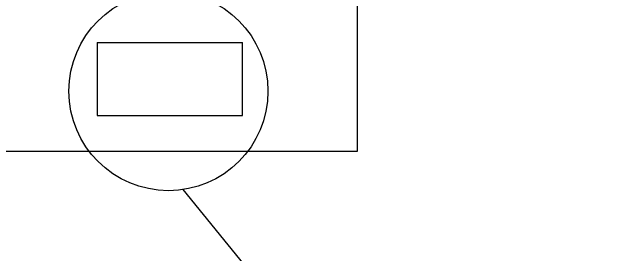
# Model space of a CAD drawing. Header units: millimetres. Extents: x 0 to 10500, y 0 to 7425.
# Drawn here: x 4094 to 5105, y 1450 to 1855 of the extents above; entities that cross this region are included whole.
import ezdxf

# ---------------------------------------------------------------- set-up
doc = ezdxf.new("R2010")
doc.units = ezdxf.units.MM
doc.header["$LTSCALE"] = 577.5
doc.layers.get('0').update_dxf_attribs({"linetype": 'CONTINUOUS'})
doc.layers.add('NOTES3D', color=7, linetype='CONTINUOUS')
doc.styles.get("Standard").update_dxf_attribs({"font": 'txt', "width": 0.85})
doc.dimstyles.get("Standard").update_dxf_attribs({"dimtxt": 3.5, "dimasz": 3.5, "dimexe": 1.5, "dimexo": 1.5, "dimtad": 1, "dimdec": 1, "dimtxsty": 'Standard', "dimblk": '_FILLED', "dimblk1": '_FILLED', "dimblk2": '_FILLED', "dimcen": 0.09, "dimadec": 1, "dimazin": 2, "dimtol": 1, "dimtp": 0.1, "dimtm": 0.1, "dimtfac": 1, "dimtdec": 1, "dimtofl": 0, "dimtmove": 0, "dimatfit": 3, "dimldrblk": '_FILLED', "dimfxl": 1, "dimtolj": 1, "dimarcsym": 0})

# ---------------------------------------------------------------- blocks, each defined once
blk = doc.blocks.new('_FILLED')
at = {"color": 0, "linetype": 'ByBlock'}
blk.add_solid([(0, 0), (-1, 0.21), (-1, -0.21)], dxfattribs=at)

msp = doc.modelspace()

# ---------------------------------------------------------------- linework, layer by layer
at = {"color": 7, "linetype": 'Continuous'}
for p, q in [((4668.83, 1922.73), (4668.83, 1622.73)), ((4235.26, 1804.26), (4477.35, 1804.26)), ((4235.26, 1804.26), (4235.26, 1682.66)), ((4477.35, 1682.66), (4477.35, 1804.26)), ((4235.26, 1682.66), (4477.35, 1682.66)), ((4668.83, 1622.73), (4048.85, 1622.73))]:
    msp.add_line(p, q, dxfattribs=at)
msp.add_circle((4354.17, 1723.38), 165.88, dxfattribs=at)

# ---------------------------------------------------------------- leaders
at = {"layer": 'NOTES3D', "color": 2, "linetype": 'Continuous'}
msp.add_leader([(3955.94, 1717.5), (4197.05, 900.66)], dimstyle='Standard', override={"dimtad": 0}, dxfattribs=at)
at = {"layer": 'NOTES3D', "color": 2, "linetype": 'Continuous', "annotation_type": 0, "has_hookline": 1, "hookline_direction": 1, "text_width": 750}
msp.add_leader([(4378.27, 1559.25), (4930.41, 882.28), (5104.79, 919.78)], dimstyle='Standard', override={"dimtad": 0}, dxfattribs=at)

doc.saveas('drawing.dxf')
